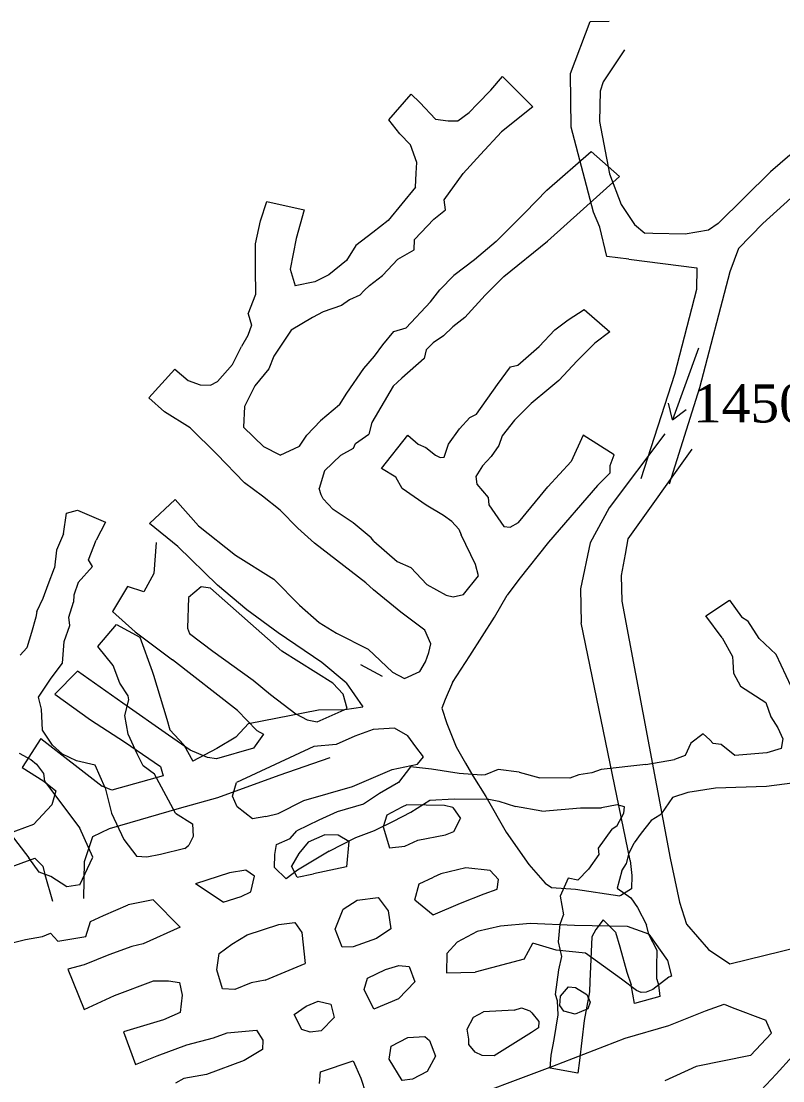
# Model space of a CAD drawing. Header units: metres. Extents: x 539087 to 539738, y 4477622 to 4478004.
# Drawn here: x 539139.8 to 539239.9, y 4477724.5 to 4477863.7 of the extents above; entities that cross this region are included whole.
import ezdxf

# ---------------------------------------------------------------- set-up
doc = ezdxf.new("R2010")
doc.units = ezdxf.units.M
for name, color, linetype, lineweight in [('KAT_1440', 85, 'Continuous', 0), ('KAT_1450', 113, 'Continuous', 0), ('TEXT_RED', 1, 'Continuous', 0)]:
    doc.layers.add(name, color=color, linetype=linetype, lineweight=lineweight)
doc.styles.get("Standard").update_dxf_attribs({"font": 'times.ttf'})

# ---------------------------------------------------------------- blocks, each defined once
blk = doc.blocks.new('162')
at = {"layer": 'TEXT_RED'}
for p, q in [((0, 2.1875, 1435.6234), (0, -2.8125, 1435.6234)), ((0, -2.8125, 1435.6234), (-0.625, -1.875, 1435.6234)), ((0, -2.8125, 1435.6234), (0.625, -1.875, 1435.6234))]:
    blk.add_line(p, q, dxfattribs=at)

msp = doc.modelspace()

# ---------------------------------------------------------------- linework, layer by layer
at = {"layer": 'KAT_1440'}
for p, q in [((539212.02, 4477856.82, 1440.58), (539214.6, 4477863.64, 1439.89)), ((539214.6, 4477863.64, 1439.89), (539217.11, 4477863.67, 1440.01)), ((539219.12, 4477859.92, 1440.15), (539216.34, 4477855.72, 1440.9)), ((539212.13, 4477849.74, 1441.77), (539212.02, 4477856.82, 1440.58)), ((539216.34, 4477855.72, 1440.9), (539215.94, 4477854.49, 1440.96)), ((539215.94, 4477854.49, 1440.96), (539215.82, 4477850.49, 1441.81)), ((539215.05, 4477838.59, 1443.68), (539212.13, 4477849.74, 1441.77)), ((539215.82, 4477850.49, 1441.81), (539217.16, 4477843.63, 1443.33)), ((539240.87, 4477846.08, 1448.09), (539238.3, 4477843.91, 1447.55)), ((539238.3, 4477843.91, 1447.55), (539231.42, 4477837.11, 1445.97)), ((539217.16, 4477843.63, 1443.33), (539218.67, 4477839.59, 1444.06)), ((539218.67, 4477839.59, 1444.06), (539220.45, 4477836.96, 1444.52)), ((539240.99, 4477840.44, 1447.45), (539237.32, 4477837.09, 1446.73)), ((539215.89, 4477836.63, 1443.77), (539215.05, 4477838.59, 1443.68)), ((539220.45, 4477836.96, 1444.52), (539221.8, 4477835.82, 1444.86)), ((539231.42, 4477837.11, 1445.97), (539230.15, 4477836.23, 1445.8)), ((539237.32, 4477837.09, 1446.73), (539234.1, 4477833.81, 1445.84)), ((539216.82, 4477832.78, 1444.08), (539215.89, 4477836.63, 1443.77)), ((539222.83, 4477835.78, 1444.94), (539221.8, 4477835.82, 1444.86)), ((539227.08, 4477835.72, 1445.39), (539222.83, 4477835.78, 1444.94)), ((539230.15, 4477836.23, 1445.8), (539227.08, 4477835.72, 1445.39)), ((539219.69, 4477832.41, 1444.63), (539216.82, 4477832.78, 1444.08)), ((539234.1, 4477833.81, 1445.84), (539232.95, 4477830.77, 1445.22)), ((539219.69, 4477832.41, 1444.63), (539228.62, 4477831.28, 1445.49)), ((539228.62, 4477831.28, 1445.49), (539228.57, 4477828.45, 1444.72)), ((539232.95, 4477830.77, 1445.22), (539228.98, 4477815.53, 1442.56)), ((539228.57, 4477828.45, 1444.72), (539225.69, 4477817.27, 1442.69)), ((539225.69, 4477817.27, 1442.69), (539221.25, 4477803.58, 1440.41)), ((539228.98, 4477815.53, 1442.56), (539225.01, 4477802.9, 1440.61)), ((539157.59, 4477795.24, 1440.03), (539157.26, 4477791.16, 1440.27)), ((539157.26, 4477791.16, 1440.27), (539155.97, 4477788.77, 1440.11)), ((539153.82, 4477789.44, 1440.47), (539151.82, 4477786.18, 1440.47)), ((539155.97, 4477788.77, 1440.11), (539153.82, 4477789.44, 1440.47)), ((539163.47, 4477789.4, 1440.48), (539161.83, 4477788, 1440.52)), ((539164.72, 4477789.25, 1440.14), (539163.47, 4477789.4, 1440.48)), ((539174.11, 4477780.98, 1440.45), (539164.72, 4477789.25, 1440.14)), ((539161.83, 4477788, 1440.52), (539161.7, 4477783.97, 1440.43)), ((539229.82, 4477785.59, 1444.44), (539232.9, 4477787.67, 1444.4)), ((539232.9, 4477787.67, 1444.4), (539234.51, 4477785.46, 1444.75)), ((539151.82, 4477786.18, 1440.47), (539154.82, 4477783.48, 1440.47)), ((539231.94, 4477782.69, 1445.17), (539229.82, 4477785.59, 1444.44)), ((539234.51, 4477785.46, 1444.75), (539235.34, 4477784.93, 1445.2)), ((539161.7, 4477783.97, 1440.43), (539161.94, 4477783.26, 1440.24)), ((539236.83, 4477782.64, 1444.9), (539235.34, 4477784.93, 1445.2)), ((539154.82, 4477783.48, 1440.47), (539159.73, 4477779.83, 1440.58)), ((539161.94, 4477783.26, 1440.24), (539165.02, 4477780.95, 1440.29)), ((539231.94, 4477782.69, 1445.17), (539233.32, 4477780.25, 1444.98)), ((539239.07, 4477780.5, 1444.9), (539236.83, 4477782.64, 1444.9)), ((539168.26, 4477773.17, 1440.3), (539159.73, 4477779.83, 1440.58)), ((539165.02, 4477780.95, 1440.29), (539170.33, 4477777.14, 1440.26)), ((539180.81, 4477776.77, 1440.17), (539174.11, 4477780.98, 1440.45)), ((539233.32, 4477780.25, 1444.98), (539233.34, 4477779.54, 1444.9)), ((539241.01, 4477776.3, 1445.05), (539239.07, 4477780.5, 1444.9)), ((539187.32, 4477777.64, 1439.9), (539184.48, 4477779.15, 1440.06)), ((539233.34, 4477779.54, 1444.9), (539233.46, 4477778.08, 1444.9)), ((539147.25, 4477778.32, 1440.17), (539144.26, 4477775.33, 1440.17)), ((539153.21, 4477774.11, 1440.17), (539147.25, 4477778.32, 1440.17)), ((539170.33, 4477777.14, 1440.26), (539172.59, 4477775.28, 1440.24)), ((539233.46, 4477778.08, 1444.9), (539234.38, 4477776.36, 1445.03)), ((539182.15, 4477775.3, 1439.94), (539180.81, 4477776.77, 1440.17)), ((539234.38, 4477776.36, 1445.03), (539237.69, 4477774.2, 1445.05)), ((539144.26, 4477775.33, 1440.17), (539148.95, 4477771.93, 1440.16)), ((539172.59, 4477775.28, 1440.24), (539175.93, 4477772.73, 1440.06)), ((539182.69, 4477773.42, 1439.97), (539182.15, 4477775.3, 1439.94)), ((539237.69, 4477774.2, 1445.05), (539238.35, 4477772.35, 1445.05)), ((539159.22, 4477769.95, 1440.34), (539153.21, 4477774.11, 1440.17)), ((539168.26, 4477773.17, 1440.3), (539170.82, 4477770.56, 1440.23)), ((539178.75, 4477771.69, 1440.03), (539182.69, 4477773.42, 1439.97)), ((539148.95, 4477771.93, 1440.16), (539153.4, 4477769.06, 1440.37)), ((539175.93, 4477772.73, 1440.06), (539177.43, 4477771.94, 1440.08)), ((539177.43, 4477771.94, 1440.08), (539178.75, 4477771.69, 1440.03)), ((539238.35, 4477772.35, 1445.05), (539239.28, 4477770.88, 1444.73)), ((539171.68, 4477770.05, 1440.09), (539170.36, 4477768.23, 1440.14)), ((539170.82, 4477770.56, 1440.23), (539171.68, 4477770.05, 1440.09)), ((539229.48, 4477770.1, 1444.5), (539227.83, 4477768.87, 1444.5)), ((539230.33, 4477769.32, 1444.5), (539229.48, 4477770.1, 1444.5)), ((539239.28, 4477770.88, 1444.73), (539239.93, 4477769.47, 1444.62)), ((539142.44, 4477769.48, 1442.25), (539139.97, 4477765.7, 1442.25)), ((539142.44, 4477769.48, 1442.25), (539150.5, 4477763.23, 1442)), ((539153.4, 4477769.06, 1440.37), (539158.15, 4477765.83, 1440.53)), ((539162.06, 4477767.94, 1440.19), (539159.22, 4477769.95, 1440.34)), ((539227.83, 4477768.87, 1444.5), (539227.09, 4477767.28, 1446.16)), ((539230.77, 4477768.83, 1444.5), (539230.33, 4477769.32, 1444.5)), ((539231.83, 4477768.72, 1444.5), (539230.77, 4477768.83, 1444.5)), ((539233.6, 4477767.27, 1444.5), (539231.83, 4477768.72, 1444.5)), ((539239.93, 4477769.47, 1444.62), (539239.7, 4477768.16, 1444.49)), ((539164.32, 4477767, 1440.38), (539162.06, 4477767.94, 1440.19)), ((539170.36, 4477768.23, 1440.14), (539165.5, 4477766.81, 1440.22)), ((539227.09, 4477767.28, 1446.16), (539225.69, 4477766.74, 1445.1)), ((539237.83, 4477767.63, 1444.49), (539233.6, 4477767.27, 1444.5)), ((539239.7, 4477768.16, 1444.49), (539237.83, 4477767.63, 1444.49)), ((539158.15, 4477765.83, 1440.53), (539158.49, 4477764.61, 1440.43)), ((539165.5, 4477766.81, 1440.22), (539164.32, 4477767, 1440.38)), ((539180.41, 4477766.97, 1440.17), (539173.71, 4477764.62, 1440.14)), ((539221.94, 4477766.09, 1445.18), (539216.05, 4477765.42, 1445.15)), ((539221.94, 4477766.09, 1445.18), (539225.69, 4477766.74, 1445.1)), ((539139.97, 4477765.7, 1442.25), (539142.83, 4477763.9, 1442.25)), ((539158.49, 4477764.61, 1440.43), (539151.75, 4477762.73, 1440.9)), ((539173.71, 4477764.62, 1440.14), (539165.64, 4477761.71, 1440.44)), ((539190.99, 4477765.76, 1444.14), (539189.44, 4477763.73, 1444.33)), ((539193.76, 4477765.46, 1444.18), (539190.99, 4477765.76, 1444.14)), ((539197.39, 4477764.9, 1444.5), (539193.76, 4477765.46, 1444.18)), ((539200.31, 4477764.68, 1444.6), (539197.39, 4477764.9, 1444.5)), ((539200.82, 4477764.72, 1444.5), (539200.31, 4477764.68, 1444.6)), ((539202.5, 4477765.44, 1444.6), (539200.82, 4477764.72, 1444.5)), ((539205.29, 4477765.06, 1444.77), (539202.5, 4477765.44, 1444.6)), ((539205.29, 4477765.06, 1444.77), (539208.01, 4477764.31, 1444.9)), ((539213.11, 4477764.71, 1444.9), (539211.95, 4477764.3, 1444.9)), ((539214.83, 4477765, 1445.05), (539213.11, 4477764.71, 1444.9)), ((539216.05, 4477765.42, 1445.15), (539214.83, 4477765, 1445.05)), ((539142.83, 4477763.9, 1442.25), (539144.39, 4477762.61, 1442.25)), ((539151.75, 4477762.73, 1440.9), (539150.5, 4477763.23, 1442)), ((539189.44, 4477763.73, 1444.33), (539186.93, 4477762.28, 1444.45)), ((539211.95, 4477764.3, 1444.9), (539208.01, 4477764.31, 1444.9)), ((539237.78, 4477763.19, 1444.49), (539231.06, 4477762.95, 1444.71)), ((539242.51, 4477763.82, 1444.43), (539237.78, 4477763.19, 1444.49)), ((539144.39, 4477762.61, 1442.25), (539143.88, 4477760.79, 1442.28)), ((539165.64, 4477761.71, 1440.44), (539160.58, 4477760.32, 1440.61)), ((539186.93, 4477762.28, 1444.45), (539184.84, 4477760.87, 1444.41)), ((539225.41, 4477761.76, 1445.2), (539223.98, 4477759.64, 1445.2)), ((539227.45, 4477762.41, 1445.2), (539225.41, 4477761.76, 1445.2)), ((539231.06, 4477762.95, 1444.71), (539227.45, 4477762.41, 1445.2)), ((539143.88, 4477760.79, 1442.28), (539141.44, 4477758.19, 1442.38)), ((539160.58, 4477760.32, 1440.61), (539151.39, 4477757.62, 1440.88)), ((539184.84, 4477760.87, 1444.41), (539181.38, 4477759.87, 1444.5)), ((539191.03, 4477759.83, 1444.31), (539193.53, 4477761.39, 1444.13)), ((539193.53, 4477761.39, 1444.13), (539196.74, 4477761.59, 1444.5)), ((539196.74, 4477761.59, 1444.5), (539201.28, 4477761.52, 1444.6)), ((539201.28, 4477761.52, 1444.6), (539202.59, 4477761.28, 1444.6)), ((539202.59, 4477761.28, 1444.6), (539204.79, 4477760.57, 1444.77)), ((539208.25, 4477759.96, 1444.9), (539204.79, 4477760.57, 1444.77)), ((539208.25, 4477759.96, 1444.9), (539213.36, 4477760.41, 1444.9)), ((539213.36, 4477760.41, 1444.9), (539216.1, 4477760.4, 1445.15)), ((539218.17, 4477760.79, 1445.2), (539216.1, 4477760.4, 1445.15)), ((539219.12, 4477760.51, 1445.2), (539218.17, 4477760.79, 1445.2)), ((539219.04, 4477759.71, 1445.28), (539219.12, 4477760.51, 1445.2)), ((539181.38, 4477759.87, 1444.5), (539178.97, 4477758.78, 1444.5)), ((539188.78, 4477758.66, 1444.31), (539191.03, 4477759.83, 1444.31)), ((539218.15, 4477758.06, 1445.28), (539219.04, 4477759.71, 1445.28)), ((539223.76, 4477759.42, 1445.26), (539222.61, 4477758.71, 1445.17)), ((539223.98, 4477759.64, 1445.2), (539223.76, 4477759.42, 1445.26)), ((539141.44, 4477758.19, 1442.38), (539135.76, 4477756.11, 1443.21)), ((539151.39, 4477757.62, 1440.88), (539149.21, 4477756.58, 1441.02)), ((539178.97, 4477758.78, 1444.5), (539176.07, 4477757.39, 1444.5)), ((539186.26, 4477757.4, 1444.45), (539188.78, 4477758.66, 1444.31)), ((539217.45, 4477757.58, 1445.3), (539215.67, 4477755.11, 1445.32)), ((539217.45, 4477757.58, 1445.3), (539218.15, 4477758.06, 1445.28)), ((539222.61, 4477758.71, 1445.17), (539221.32, 4477757.05, 1445.29)), ((539149.21, 4477756.58, 1441.02), (539148.11, 4477753.29, 1440.77)), ((539173.37, 4477755.58, 1444.39), (539175.19, 4477756.37, 1444.52)), ((539175.19, 4477756.37, 1444.52), (539176.07, 4477757.39, 1444.5)), ((539180.32, 4477754.7, 1444.5), (539183.81, 4477756.51, 1444.5)), ((539183.81, 4477756.51, 1444.5), (539186.26, 4477757.4, 1444.45)), ((539221.32, 4477757.05, 1445.29), (539220.38, 4477755.81, 1445.3)), ((539173.18, 4477754.27, 1444.44), (539173.37, 4477755.58, 1444.39)), ((539180.32, 4477754.7, 1444.5), (539176.16, 4477752.2, 1444.77)), ((539215.67, 4477755.11, 1445.32), (539215.75, 4477754.28, 1445.32)), ((539219.75, 4477754.43, 1445.32), (539220.38, 4477755.81, 1445.3)), ((539134.39, 4477751.14, 1443.1), (539141.64, 4477753.79, 1441.1)), ((539141.64, 4477753.79, 1441.1), (539142.69, 4477752.71, 1441.1)), ((539148.11, 4477753.29, 1440.77), (539148.02, 4477748.48, 1440.58)), ((539173.13, 4477752.54, 1444.48), (539173.18, 4477754.27, 1444.44)), ((539215.75, 4477754.28, 1445.32), (539214.37, 4477752.32, 1445.2)), ((539219.39, 4477753.1, 1445.3), (539219.75, 4477754.43, 1445.32)), ((539142.69, 4477752.71, 1441.1), (539142.95, 4477751.65, 1441.03)), ((539174.67, 4477751.07, 1444.6), (539173.13, 4477752.54, 1444.48)), ((539176.16, 4477752.2, 1444.77), (539174.67, 4477751.07, 1444.6)), ((539214.37, 4477752.32, 1445.2), (539212.98, 4477750.89, 1445.19)), ((539218.76, 4477752.12, 1445.2), (539218.15, 4477749.84, 1445.2)), ((539218.76, 4477752.12, 1446.45), (539219.39, 4477753.1, 1445.3)), ((539142.95, 4477751.65, 1441.03), (539143.95, 4477748.15, 1441.07)), ((539211.71, 4477751.17, 1445.2), (539210.65, 4477748.79, 1445.12)), ((539212.98, 4477750.89, 1445.19), (539211.71, 4477751.17, 1445.2)), ((539218.15, 4477749.84, 1445.2), (539219.95, 4477748.56, 1445.18)), ((539210.65, 4477748.79, 1445.12), (539211.12, 4477746.34, 1444.91)), ((539219.95, 4477748.56, 1445.18), (539220.83, 4477747.32, 1445)), ((539210.65, 4477745.11, 1444.99), (539211.12, 4477746.34, 1444.91)), ((539220.83, 4477747.32, 1445), (539222.03, 4477745.01, 1444.72)), ((539210.44, 4477742.78, 1444.99), (539210.65, 4477745.11, 1444.99)), ((539216.33, 4477745.69, 1445.18), (539215.36, 4477744.43, 1444.91)), ((539217.09, 4477744.9, 1445.08), (539216.33, 4477745.69, 1445.18)), ((539222.32, 4477743.77, 1444.53), (539222.03, 4477745.01, 1444.72)), ((539215.36, 4477744.43, 1444.91), (539214.82, 4477743.45, 1444.91)), ((539217.93, 4477744.07, 1445), (539217.09, 4477744.9, 1445.08)), ((539217.93, 4477744.07, 1445), (539218.5, 4477742.12, 1444.58)), ((539223.4, 4477741.64, 1444.31), (539222.32, 4477743.77, 1444.53)), ((539210.9, 4477740.88, 1445.1), (539210.44, 4477742.78, 1444.99)), ((539214.82, 4477743.45, 1444.91), (539214.57, 4477737.58, 1444.9)), ((539210.5, 4477739.1, 1444.9), (539210.9, 4477740.88, 1445.1)), ((539218.5, 4477742.12, 1444.58), (539219.41, 4477738.82, 1444.28)), ((539223.39, 4477739.55, 1444.14), (539223.4, 4477741.64, 1444.31)), ((539223.35, 4477737.9, 1443.78), (539223.39, 4477739.55, 1444.14)), ((539210.06, 4477735.86, 1444.85), (539210.5, 4477739.1, 1444.9)), ((539219.41, 4477738.82, 1444.28), (539219.98, 4477737.14, 1443.89)), ((539214.57, 4477737.58, 1444.9), (539214.53, 4477736.25, 1444.81)), ((539220.42, 4477734.71, 1443.5), (539219.98, 4477737.14, 1443.89)), ((539223.35, 4477737.9, 1443.78), (539223.61, 4477737.13, 1443.55)), ((539223.61, 4477737.13, 1443.55), (539223.76, 4477735.62, 1443.47)), ((539210.31, 4477735.04, 1444.65), (539210.06, 4477735.86, 1444.85)), ((539214.53, 4477736.25, 1444.81), (539213.84, 4477732.46, 1444.5)), ((539223.76, 4477735.62, 1443.47), (539220.42, 4477734.71, 1443.5)), ((539210.42, 4477733.2, 1444.58), (539210.31, 4477735.04, 1444.65)), ((539209.86, 4477729.96, 1444.27), (539210.42, 4477733.2, 1444.58)), ((539213.84, 4477732.46, 1444.5), (539213.22, 4477727.2, 1444.07)), ((539209.5, 4477727.9, 1444.08), (539209.86, 4477729.96, 1444.27)), ((539209.34, 4477726.21, 1443.82), (539209.5, 4477727.9, 1444.08)), ((539213.22, 4477727.2, 1444.07), (539213, 4477725.54, 1443.78)), ((539213, 4477725.54, 1443.78), (539209.34, 4477726.21, 1443.82))]:
    msp.add_line(p, q, dxfattribs=at)
at = {"layer": 'KAT_1450'}
for p, q in [((539201.55, 4477854.61, 1453.55), (539203.07, 4477856.39, 1453.55)), ((539203.07, 4477856.39, 1453.55), (539207.06, 4477852.42, 1453.55)), ((539188.16, 4477850.7, 1453.15), (539191.1, 4477854.1, 1453.24)), ((539191.1, 4477854.1, 1453.24), (539192.22, 4477852.99, 1453.18)), ((539199.82, 4477852.84, 1453.55), (539201.55, 4477854.61, 1453.55)), ((539192.22, 4477852.99, 1453.18), (539194.3, 4477850.8, 1453.48)), ((539198.71, 4477851.68, 1453.55), (539199.82, 4477852.84, 1453.55)), ((539207.06, 4477852.42, 1453.55), (539202.96, 4477849.15, 1453.55)), ((539189.62, 4477848.88, 1453.64), (539188.16, 4477850.7, 1453.15)), ((539194.3, 4477850.8, 1453.48), (539195.94, 4477850.6, 1453.48)), ((539197.22, 4477850.58, 1453.55), (539198.71, 4477851.68, 1453.55)), ((539195.94, 4477850.6, 1453.48), (539197.22, 4477850.58, 1453.55)), ((539191, 4477847.44, 1453.46), (539189.62, 4477848.88, 1453.64)), ((539202.96, 4477849.15, 1453.55), (539200.2, 4477846.19, 1453.55)), ((539191.84, 4477845.14, 1453.55), (539191, 4477847.44, 1453.46)), ((539208.92, 4477841.48, 1454.17), (539214.74, 4477846.57, 1454.17)), ((539214.74, 4477846.57, 1454.17), (539218.48, 4477843.26, 1454.17)), ((539191.73, 4477843.73, 1453.42), (539191.84, 4477845.14, 1453.55)), ((539200.2, 4477846.19, 1453.55), (539197.91, 4477843.67, 1453.58)), ((539191.64, 4477841.87, 1453.46), (539191.73, 4477843.73, 1453.42)), ((539195.44, 4477840.21, 1453.59), (539197.91, 4477843.67, 1453.58)), ((539218.48, 4477843.26, 1454.17), (539209.02, 4477834.78, 1454.17)), ((539191.64, 4477841.87, 1453.46), (539188.05, 4477837.52, 1453.94)), ((539206.08, 4477838.56, 1454.25), (539208.92, 4477841.48, 1454.17)), ((539171.29, 4477837.48, 1453.78), (539172.13, 4477839.99, 1453.67)), ((539172.13, 4477839.99, 1453.67), (539177.02, 4477838.89, 1453.58)), ((539195.62, 4477838.89, 1453.58), (539195.44, 4477840.21, 1453.59)), ((539177.02, 4477838.89, 1453.58), (539175.98, 4477835.14, 1453.71)), ((539194.08, 4477837.67, 1453.64), (539195.62, 4477838.89, 1453.58)), ((539206.08, 4477838.56, 1454.25), (539202.25, 4477834.75, 1454.15)), ((539170.65, 4477834.43, 1453.7), (539171.29, 4477837.48, 1453.78)), ((539188.05, 4477837.52, 1453.94), (539186.05, 4477835.93, 1453.54)), ((539191.52, 4477835.01, 1453.8), (539194.08, 4477837.67, 1453.64)), ((539186.05, 4477835.93, 1453.54), (539183.83, 4477834.22, 1453.84)), ((539170.62, 4477831.12, 1454.02), (539170.65, 4477834.43, 1453.7)), ((539175.98, 4477835.14, 1453.71), (539175.18, 4477831.11, 1453.88)), ((539183.83, 4477834.22, 1453.84), (539182.58, 4477832.25, 1453.84)), ((539191.47, 4477833.67, 1453.69), (539191.52, 4477835.01, 1453.8)), ((539202.25, 4477834.75, 1454.15), (539199.39, 4477832.33, 1454.32)), ((539203.25, 4477830.13, 1454.26), (539209.02, 4477834.78, 1454.17)), ((539189.33, 4477832.41, 1453.93), (539191.47, 4477833.67, 1453.69)), ((539182.58, 4477832.25, 1453.84), (539180.26, 4477830.37, 1453.84)), ((539187.31, 4477830.29, 1453.84), (539189.33, 4477832.41, 1453.93)), ((539199.39, 4477832.33, 1454.32), (539196.69, 4477830.3, 1454.47)), ((539170.66, 4477827.81, 1453.9), (539170.62, 4477831.12, 1454.02)), ((539175.18, 4477831.11, 1453.88), (539175.84, 4477828.91, 1453.84)), ((539180.26, 4477830.37, 1453.84), (539178.44, 4477829.47, 1453.84)), ((539185.61, 4477828.95, 1453.84), (539187.31, 4477830.29, 1453.84)), ((539194.86, 4477828.39, 1454.04), (539196.69, 4477830.3, 1454.47)), ((539200.81, 4477827.71, 1454.36), (539203.25, 4477830.13, 1454.26)), ((539178.44, 4477829.47, 1453.84), (539175.84, 4477828.91, 1453.84)), ((539184.92, 4477828.32, 1453.84), (539185.61, 4477828.95, 1453.84)), ((539169.68, 4477825.24, 1453.84), (539170.66, 4477827.81, 1453.9)), ((539182.98, 4477827.1, 1454.08), (539181.95, 4477826.34, 1454.12)), ((539184.35, 4477827.7, 1454.16), (539182.98, 4477827.1, 1454.08)), ((539184.35, 4477827.7, 1454.16), (539184.92, 4477828.32, 1453.84)), ((539193.63, 4477826.83, 1454.13), (539194.86, 4477828.39, 1454.04)), ((539198.14, 4477824.76, 1453.93), (539200.81, 4477827.71, 1454.36)), ((539181.95, 4477826.34, 1454.12), (539179.51, 4477825.5, 1454.05)), ((539190.42, 4477823.4, 1454.16), (539193.63, 4477826.83, 1454.13)), ((539211.71, 4477824.44, 1453.63), (539213.83, 4477825.84, 1453.63)), ((539213.83, 4477825.84, 1453.63), (539217.21, 4477822.87, 1453.63)), ((539169.68, 4477825.24, 1453.84), (539170.12, 4477823.77, 1453.84)), ((539178.1, 4477824.75, 1454.12), (539175.32, 4477823.09, 1454.03)), ((539179.51, 4477825.5, 1454.05), (539178.1, 4477824.75, 1454.12)), ((539198.14, 4477824.76, 1453.93), (539196.55, 4477823.56, 1454.08)), ((539209.98, 4477823.15, 1453.63), (539211.71, 4477824.44, 1453.63)), ((539170.12, 4477823.77, 1453.84), (539169.64, 4477822.4, 1453.84)), ((539175.32, 4477823.09, 1454.03), (539173.04, 4477819.69, 1454.08)), ((539187.35, 4477821.16, 1454.31), (539188.8, 4477822.93, 1454.28)), ((539188.8, 4477822.93, 1454.28), (539190.42, 4477823.4, 1454.16)), ((539195.33, 4477822.36, 1454.11), (539196.55, 4477823.56, 1454.08)), ((539207.93, 4477820.95, 1453.63), (539209.98, 4477823.15, 1453.63)), ((539217.21, 4477822.87, 1453.63), (539215.24, 4477821.4, 1453.63)), ((539169.64, 4477822.4, 1453.84), (539168.8, 4477820.98, 1454.19)), ((539195.33, 4477822.36, 1454.11), (539193.97, 4477821.44, 1454.24)), ((539167.62, 4477818.58, 1454.23), (539168.8, 4477820.98, 1454.19)), ((539186.25, 4477819.7, 1454.33), (539187.35, 4477821.16, 1454.31)), ((539193.05, 4477820.52, 1454.13), (539192.81, 4477819.37, 1453.89)), ((539193.97, 4477821.44, 1454.24), (539193.05, 4477820.52, 1454.13)), ((539205.12, 4477818.53, 1453.83), (539207.93, 4477820.95, 1453.63)), ((539215.24, 4477821.4, 1453.63), (539212.92, 4477819.06, 1453.63)), ((539173.04, 4477819.69, 1454.08), (539172.39, 4477818.02, 1454.16)), ((539184.87, 4477818.05, 1454.42), (539186.25, 4477819.7, 1454.33)), ((539192.81, 4477819.37, 1453.89), (539189.85, 4477816.79, 1454.1)), ((539212.92, 4477819.06, 1453.63), (539210.51, 4477816.48, 1453.72)), ((539156.6, 4477814.21, 1454.5), (539160.01, 4477818, 1454.31)), ((539160.01, 4477818, 1454.31), (539161.77, 4477816.51, 1454.37)), ((539165.62, 4477816.36, 1454.41), (539167.62, 4477818.58, 1454.23)), ((539172.39, 4477818.02, 1454.16), (539170.55, 4477815.79, 1454.28)), ((539182.65, 4477814.84, 1454.25), (539184.87, 4477818.05, 1454.42)), ((539202.44, 4477815.97, 1453.92), (539204.14, 4477818.29, 1453.93)), ((539204.14, 4477818.29, 1453.93), (539205.12, 4477818.53, 1453.83)), ((539161.77, 4477816.51, 1454.37), (539163.36, 4477815.93, 1454.46)), ((539163.36, 4477815.93, 1454.46), (539164.71, 4477815.9, 1454.47)), ((539164.71, 4477815.9, 1454.47), (539165.62, 4477816.36, 1454.41)), ((539189.85, 4477816.79, 1454.1), (539188.73, 4477815.75, 1454.09)), ((539199.67, 4477812.09, 1453.47), (539202.44, 4477815.97, 1453.92)), ((539210.51, 4477816.48, 1453.72), (539209.2, 4477815.39, 1453.8)), ((539170.55, 4477815.79, 1454.28), (539169.18, 4477813.1, 1454.44)), ((539181.68, 4477813.29, 1453.93), (539182.65, 4477814.84, 1454.25)), ((539188.73, 4477815.75, 1454.09), (539185.9, 4477810.96, 1454.16)), ((539209.2, 4477815.39, 1453.8), (539206.84, 4477813.48, 1453.91)), ((539158.68, 4477812.38, 1454.64), (539156.6, 4477814.21, 1454.5)), ((539181.68, 4477813.29, 1453.93), (539179.16, 4477811.18, 1453.99)), ((539206.84, 4477813.48, 1453.91), (539204.65, 4477811.31, 1453.47)), ((539162.06, 4477810.26, 1454.67), (539158.68, 4477812.38, 1454.64)), ((539169.18, 4477813.1, 1454.44), (539169.06, 4477810.37, 1454.57)), ((539198.8, 4477811.65, 1453.47), (539199.67, 4477812.09, 1453.47)), ((539169.06, 4477810.37, 1454.57), (539171.71, 4477807.8, 1454.52)), ((539179.16, 4477811.18, 1453.99), (539177.39, 4477809.33, 1454.29)), ((539185.9, 4477810.96, 1454.16), (539185.51, 4477809.44, 1454.1)), ((539197.43, 4477810.13, 1453.47), (539198.8, 4477811.65, 1453.47)), ((539204.65, 4477811.31, 1453.47), (539203.05, 4477809.24, 1453.47)), ((539165.56, 4477806.82, 1454.43), (539162.06, 4477810.26, 1454.67)), ((539176.43, 4477807.88, 1454.41), (539177.39, 4477809.33, 1454.29)), ((539183.76, 4477808.22, 1454.15), (539185.51, 4477809.44, 1454.1)), ((539187.19, 4477804.94, 1453.71), (539190.63, 4477809.3, 1453.71)), ((539190.63, 4477809.3, 1453.71), (539191.99, 4477808.12, 1453.71)), ((539195.99, 4477808.12, 1453.47), (539197.43, 4477810.13, 1453.47)), ((539203.05, 4477809.24, 1453.47), (539202.61, 4477807.98, 1453.47)), ((539213.7, 4477809.31, 1453.73), (539212.12, 4477805.88, 1453.73)), ((539217.75, 4477806.74, 1453.73), (539213.7, 4477809.31, 1453.73)), ((539224.41, 4477809.5, 1461.49), (539217.12, 4477799.78, 1459.24)), ((539173.88, 4477806.68, 1454.43), (539171.71, 4477807.8, 1454.52)), ((539173.88, 4477806.68, 1454.43), (539176.43, 4477807.88, 1454.41)), ((539181.83, 4477806.7, 1453.99), (539183.5, 4477807.63, 1454.1)), ((539183.5, 4477807.63, 1454.1), (539183.76, 4477808.22, 1454.15)), ((539191.99, 4477808.12, 1453.71), (539193.01, 4477807.71, 1453.71)), ((539193.01, 4477807.71, 1453.71), (539194.27, 4477806.71, 1453.65)), ((539195.44, 4477806.44, 1453.47), (539195.99, 4477808.12, 1453.47)), ((539202.61, 4477807.98, 1453.47), (539201.6, 4477806.53, 1453.47)), ((539169.2, 4477803.04, 1454.38), (539165.56, 4477806.82, 1454.43)), ((539179.7, 4477804.64, 1454.14), (539181.83, 4477806.7, 1453.99)), ((539194.27, 4477806.71, 1453.65), (539194.92, 4477806.37, 1453.57)), ((539194.92, 4477806.37, 1453.57), (539195.44, 4477806.44, 1453.47)), ((539201.6, 4477806.53, 1453.47), (539200.48, 4477805.29, 1453.47)), ((539217.22, 4477805.32, 1453.73), (539217.75, 4477806.74, 1453.73)), ((539227.98, 4477807.46, 1461.49), (539219.54, 4477795.71, 1459.05)), ((539189.08, 4477803.8, 1453.71), (539187.19, 4477804.94, 1453.71)), ((539200.48, 4477805.29, 1453.47), (539199.58, 4477803.89, 1453.47)), ((539209.06, 4477802.55, 1453.7), (539212.12, 4477805.88, 1453.73)), ((539217.26, 4477804.36, 1453.73), (539217.22, 4477805.32, 1453.73)), ((539179.7, 4477804.64, 1454.14), (539179, 4477802.31, 1454.13)), ((539189.89, 4477802.33, 1453.71), (539189.08, 4477803.8, 1453.71)), ((539199.58, 4477803.89, 1453.47), (539199.71, 4477802.88, 1453.47)), ((539215.59, 4477802.69, 1453.73), (539217.26, 4477804.36, 1453.73)), ((539171.54, 4477801.3, 1453.75), (539169.2, 4477803.04, 1454.38)), ((539179.26, 4477801.49, 1454.14), (539179, 4477802.31, 1454.13)), ((539193.08, 4477800.12, 1453.71), (539189.89, 4477802.33, 1453.71)), ((539199.71, 4477802.88, 1453.47), (539201.2, 4477801.14, 1453.47)), ((539205.18, 4477797.86, 1453.58), (539209.06, 4477802.55, 1453.7)), ((539215.59, 4477802.69, 1453.73), (539209.14, 4477795.26, 1453.58)), ((539156.69, 4477797.74, 1449.69), (539160.08, 4477800.87, 1449.69)), ((539160.08, 4477800.87, 1449.69), (539163.12, 4477797.42, 1449.94)), ((539173.87, 4477799.49, 1453.75), (539171.54, 4477801.3, 1453.75)), ((539179.52, 4477800.98, 1454.06), (539179.26, 4477801.49, 1454.14)), ((539180.83, 4477799.56, 1454.04), (539179.52, 4477800.98, 1454.06)), ((539201.2, 4477801.14, 1453.47), (539201.28, 4477800.19, 1453.47)), ((539145.8, 4477799.09, 1452.5), (539147.22, 4477799.49, 1452.5)), ((539147.22, 4477799.49, 1452.5), (539150.92, 4477797.9, 1452.5)), ((539176.21, 4477797.11, 1454.06), (539173.87, 4477799.49, 1453.75)), ((539183.48, 4477797.79, 1453.94), (539180.83, 4477799.56, 1454.04)), ((539195.32, 4477798.76, 1453.57), (539193.08, 4477800.12, 1453.71)), ((539201.28, 4477800.19, 1453.47), (539203.28, 4477797.32, 1453.58)), ((539217.12, 4477799.78, 1459.24), (539214.6, 4477795.17, 1458.83)), ((539145.38, 4477796.35, 1452.53), (539145.8, 4477799.09, 1452.5)), ((539150.92, 4477797.9, 1452.5), (539149.71, 4477795.53, 1452.61)), ((539196.41, 4477797.97, 1453.47), (539195.32, 4477798.76, 1453.57)), ((539197.33, 4477796.98, 1453.45), (539196.41, 4477797.97, 1453.47)), ((539204.11, 4477797.23, 1453.6), (539205.18, 4477797.86, 1453.58)), ((539160.41, 4477794.69, 1449.94), (539156.69, 4477797.74, 1449.69)), ((539163.12, 4477797.42, 1449.94), (539168, 4477793.58, 1450.72)), ((539178.37, 4477795.13, 1454), (539176.21, 4477797.11, 1454.06)), ((539185.82, 4477795.82, 1453.84), (539183.48, 4477797.79, 1453.94)), ((539197.33, 4477796.98, 1453.45), (539197.67, 4477796.23, 1453.47)), ((539203.28, 4477797.32, 1453.58), (539204.11, 4477797.23, 1453.6)), ((539145.38, 4477796.35, 1452.53), (539144.49, 4477794.22, 1452.47)), ((539148.69, 4477792.97, 1452.45), (539149.71, 4477795.53, 1452.61)), ((539185.11, 4477789.92, 1453.74), (539178.37, 4477795.13, 1454)), ((539186.2, 4477795.38, 1453.69), (539185.82, 4477795.82, 1453.84)), ((539186.2, 4477795.38, 1453.69), (539189.25, 4477792.74, 1453.69)), ((539199.52, 4477792.32, 1453.4), (539197.67, 4477796.23, 1453.47)), ((539209.14, 4477795.26, 1453.58), (539205.22, 4477790.37, 1453.47)), ((539214.6, 4477795.17, 1458.83), (539213.36, 4477789.13, 1458.37)), ((539219.54, 4477795.71, 1459.05), (539219.23, 4477793.68, 1458.83)), ((539144.49, 4477794.22, 1452.47), (539144.2, 4477791.91, 1452.33)), ((539165.63, 4477789.64, 1450.91), (539160.41, 4477794.69, 1449.94)), ((539219.23, 4477793.68, 1458.83), (539218.68, 4477790.89, 1458.44)), ((539149.22, 4477792.07, 1452.29), (539148.69, 4477792.97, 1452.45)), ((539168, 4477793.58, 1450.72), (539173.06, 4477790.4, 1451.83)), ((539189.25, 4477792.74, 1453.69), (539191.03, 4477791.96, 1453.64)), ((539199.92, 4477790.84, 1453.56), (539199.52, 4477792.32, 1453.4)), ((539143.38, 4477789.73, 1452.19), (539144.2, 4477791.91, 1452.33)), ((539149.22, 4477792.07, 1452.29), (539147.33, 4477789.96, 1452.17)), ((539191.03, 4477791.96, 1453.64), (539193.14, 4477789.7, 1453.39)), ((539218.68, 4477790.89, 1458.44), (539218.76, 4477787.52, 1458.3)), ((539142.74, 4477787.92, 1452.02), (539143.38, 4477789.73, 1452.19)), ((539147.33, 4477789.96, 1452.17), (539146.75, 4477788.33, 1452.2)), ((539169.49, 4477786.37, 1451.83), (539165.63, 4477789.64, 1450.91)), ((539173.06, 4477790.4, 1451.83), (539176.41, 4477787.01, 1452.63)), ((539186.12, 4477789, 1453.69), (539185.11, 4477789.92, 1453.74)), ((539193.14, 4477789.7, 1453.39), (539195.69, 4477788.29, 1453.39)), ((539197.96, 4477788.38, 1453.3), (539199.92, 4477790.84, 1453.56)), ((539205.22, 4477790.37, 1453.47), (539203.7, 4477788.32, 1453.58)), ((539146.75, 4477788.33, 1452.2), (539146.71, 4477787.41, 1452.04)), ((539189.74, 4477786.08, 1453.61), (539186.12, 4477789, 1453.69)), ((539195.69, 4477788.29, 1453.39), (539196.62, 4477788.11, 1453.3)), ((539196.62, 4477788.11, 1453.3), (539197.96, 4477788.38, 1453.3)), ((539202.03, 4477785.43, 1453.51), (539203.7, 4477788.32, 1453.58)), ((539213.36, 4477789.13, 1458.37), (539213.41, 4477784.68, 1458.23)), ((539141.88, 4477786.17, 1451.93), (539142.74, 4477787.92, 1452.02)), ((539146.11, 4477785.41, 1451.96), (539146.71, 4477787.41, 1452.04)), ((539176.41, 4477787.01, 1452.63), (539179, 4477784.74, 1453.14)), ((539218.76, 4477787.52, 1458.3), (539225.14, 4477753.76, 1455.28)), ((539141.76, 4477785.41, 1451.88), (539141.21, 4477783.42, 1451.84)), ((539141.88, 4477786.17, 1451.93), (539141.76, 4477785.41, 1451.88)), ((539146.23, 4477784.34, 1451.67), (539146.11, 4477785.41, 1451.96)), ((539173.62, 4477783.36, 1452.63), (539169.49, 4477786.37, 1451.83)), ((539192.9, 4477783.72, 1453.39), (539189.74, 4477786.08, 1453.61)), ((539198.8, 4477780.34, 1453.4), (539202.03, 4477785.43, 1453.51)), ((539145.49, 4477782.23, 1452.07), (539146.23, 4477784.34, 1451.67)), ((539149.89, 4477781.56, 1450.6), (539152.37, 4477784.45, 1450.6)), ((539152.37, 4477784.45, 1450.6), (539155.45, 4477782.78, 1450.48)), ((539179, 4477784.74, 1453.14), (539181.27, 4477783.31, 1453.21)), ((539219.86, 4477753.49, 1455.39), (539213.41, 4477784.68, 1458.23)), ((539141.21, 4477783.42, 1451.84), (539140.6, 4477781.41, 1451.54)), ((539155.45, 4477782.78, 1450.48), (539157.05, 4477778.35, 1450.88)), ((539179.34, 4477779.48, 1453.21), (539173.62, 4477783.36, 1452.63)), ((539181.27, 4477783.31, 1453.21), (539185.44, 4477781.24, 1453.18)), ((539193.67, 4477781.9, 1453.2), (539192.9, 4477783.72, 1453.39)), ((539140.6, 4477781.41, 1451.54), (539139.71, 4477780.44, 1451.66)), ((539145.25, 4477779.37, 1451.84), (539145.49, 4477782.23, 1452.07)), ((539151.92, 4477779.07, 1450.57), (539149.89, 4477781.56, 1450.6)), ((539185.44, 4477781.24, 1453.18), (539188.62, 4477778.22, 1453.17)), ((539193.41, 4477780.79, 1453.2), (539193.67, 4477781.9, 1453.2)), ((539192.96, 4477779.56, 1453.22), (539193.41, 4477780.79, 1453.2)), ((539196.52, 4477776.86, 1453.22), (539198.8, 4477780.34, 1453.4)), ((539143.77, 4477777.43, 1451.81), (539145.25, 4477779.37, 1451.84)), ((539152.79, 4477776.76, 1450.72), (539151.92, 4477779.07, 1450.57)), ((539157.05, 4477778.35, 1450.88), (539157.22, 4477777.81, 1450.82)), ((539182.55, 4477776.8, 1453.18), (539179.34, 4477779.48, 1453.21)), ((539192.21, 4477778.29, 1453.21), (539192.96, 4477779.56, 1453.22)), ((539142.11, 4477774.91, 1451.72), (539143.77, 4477777.43, 1451.81)), ((539157.22, 4477777.81, 1450.82), (539159, 4477772.01, 1451.43)), ((539188.62, 4477778.22, 1453.17), (539190.19, 4477777.39, 1453.19)), ((539190.19, 4477777.39, 1453.19), (539192.21, 4477778.29, 1453.21)), ((539153.91, 4477775.09, 1450.84), (539152.79, 4477776.76, 1450.72)), ((539182.55, 4477776.8, 1453.18), (539184.75, 4477773.66, 1453)), ((539196.52, 4477776.86, 1453.22), (539195.54, 4477774.62, 1453.2)), ((539142.53, 4477773.35, 1451.69), (539142.11, 4477774.91, 1451.72)), ((539153.45, 4477772.5, 1450.8), (539153.99, 4477774.58, 1450.9)), ((539153.99, 4477774.58, 1450.9), (539153.91, 4477775.09, 1450.84)), ((539195.54, 4477774.62, 1453.2), (539195.1, 4477773.46, 1453.19)), ((539142.65, 4477770.59, 1451), (539142.53, 4477773.35, 1451.69)), ((539169.69, 4477771.45, 1454.4), (539178.9, 4477773.27, 1453)), ((539178.9, 4477773.27, 1453), (539182.37, 4477773.32, 1453)), ((539182.37, 4477773.32, 1453), (539184.75, 4477773.66, 1453)), ((539195.1, 4477773.46, 1453.19), (539195.79, 4477771.48, 1453.22)), ((539153.9, 4477770.08, 1451.18), (539153.45, 4477772.5, 1450.8)), ((539159, 4477772.01, 1451.43), (539159.37, 4477770.65, 1452)), ((539169.69, 4477771.45, 1454.4), (539168.05, 4477769.65, 1454.4)), ((539195.79, 4477771.48, 1453.22), (539197.02, 4477768.4, 1453.25)), ((539143.95, 4477768.63, 1451), (539142.65, 4477770.59, 1451)), ((539154.18, 4477769.48, 1452), (539153.9, 4477770.08, 1451.18)), ((539159.37, 4477770.65, 1452), (539161.2, 4477768.66, 1452)), ((539186.11, 4477770.69, 1453), (539183.7, 4477769.8, 1453)), ((539188.89, 4477770.87, 1453), (539186.11, 4477770.69, 1453)), ((539190.66, 4477769.85, 1454.12), (539188.89, 4477770.87, 1453)), ((539145.28, 4477767.42, 1451), (539143.95, 4477768.63, 1451)), ((539155.08, 4477767.47, 1452), (539154.18, 4477769.48, 1452)), ((539161.2, 4477768.66, 1452), (539162.41, 4477766.52, 1454.4)), ((539168.05, 4477769.65, 1454.4), (539165.56, 4477768.2, 1454.4)), ((539181.22, 4477768.69, 1453), (539178.31, 4477768.46, 1453)), ((539183.7, 4477769.8, 1453), (539181.22, 4477768.69, 1453)), ((539191.72, 4477768.42, 1454.04), (539190.66, 4477769.85, 1454.12)), ((539139.56, 4477767.55, 1452.96), (539141.11, 4477766.72, 1452.94)), ((539147.12, 4477766.55, 1451), (539145.28, 4477767.42, 1451)), ((539155.87, 4477765.89, 1452), (539155.08, 4477767.47, 1452)), ((539165.56, 4477768.2, 1454.4), (539162.41, 4477766.52, 1454.4)), ((539178.31, 4477768.46, 1453), (539168.14, 4477763.7, 1454.4)), ((539192.71, 4477767.08, 1453.24), (539191.72, 4477768.42, 1454.04)), ((539197.02, 4477768.4, 1453.25), (539198.22, 4477766.26, 1453.27)), ((539141.11, 4477766.72, 1452.94), (539141.86, 4477766.14, 1451)), ((539141.86, 4477766.14, 1451), (539142.75, 4477764.9, 1451)), ((539149.57, 4477765.97, 1451), (539147.12, 4477766.55, 1451)), ((539150.87, 4477763, 1452), (539149.57, 4477765.97, 1451)), ((539157.37, 4477764.8, 1452), (539155.87, 4477765.89, 1452)), ((539188.57, 4477765.42, 1453.3), (539191.93, 4477766.14, 1453.27)), ((539191.93, 4477766.14, 1453.27), (539192.71, 4477767.08, 1453.24)), ((539198.22, 4477766.26, 1453.27), (539199.19, 4477764.61, 1453.3)), ((539142.75, 4477764.9, 1451), (539142.91, 4477763.89, 1451)), ((539160.13, 4477759.71, 1454.4), (539157.37, 4477764.8, 1452)), ((539183.36, 4477763.2, 1453.32), (539188.57, 4477765.42, 1453.3)), ((539199.19, 4477764.61, 1453.3), (539200.9, 4477761.86, 1453.4)), ((539142.91, 4477763.89, 1451), (539143.58, 4477763.02, 1451)), ((539143.58, 4477763.02, 1451), (539147.54, 4477757.73, 1452.2)), ((539167.6, 4477761.94, 1454.4), (539168.14, 4477763.7, 1454.4)), ((539176.98, 4477761.36, 1453.31), (539183.36, 4477763.2, 1453.32)), ((539150.87, 4477763, 1452), (539151.69, 4477759.7, 1452.2)), ((539168.2, 4477760.54, 1454.67), (539167.6, 4477761.94, 1454.4)), ((539200.9, 4477761.86, 1453.4), (539203.55, 4477757.18, 1453.56)), ((539170.22, 4477758.94, 1455.27), (539168.2, 4477760.54, 1454.67)), ((539173.63, 4477759.66, 1453.3), (539176.98, 4477761.36, 1453.31)), ((539189.84, 4477760.49, 1453.25), (539187.91, 4477759.44, 1453.28)), ((539190.51, 4477760.77, 1453.3), (539189.84, 4477760.49, 1453.25)), ((539193.07, 4477760.75, 1453.29), (539190.51, 4477760.77, 1453.3)), ((539195.45, 4477760.7, 1453.29), (539193.07, 4477760.75, 1453.29)), ((539196.55, 4477760.42, 1453.38), (539195.45, 4477760.7, 1453.29)), ((539196.55, 4477760.42, 1453.38), (539197.59, 4477758.99, 1453.72)), ((539151.69, 4477759.7, 1452.2), (539153.34, 4477756.24, 1452.75)), ((539160.13, 4477759.71, 1454.4), (539162.34, 4477758.27, 1454.4)), ((539172.01, 4477759.23, 1455.08), (539170.22, 4477758.94, 1455.27)), ((539172.01, 4477759.23, 1455.08), (539173.63, 4477759.66, 1453.3)), ((539187.91, 4477759.44, 1453.28), (539187.42, 4477757.9, 1453.12)), ((539196.69, 4477757.27, 1453.55), (539197.59, 4477758.99, 1453.72)), ((539149.27, 4477753.91, 1452.75), (539147.54, 4477757.73, 1452.2)), ((539162.34, 4477758.27, 1454.4), (539162.46, 4477756.64, 1454.56)), ((539187.42, 4477757.9, 1453.12), (539188.26, 4477755.13, 1453.52)), ((539138.41, 4477757.03, 1453.34), (539140.83, 4477753.83, 1454)), ((539153.34, 4477756.24, 1452.75), (539155.04, 4477753.98, 1455.39)), ((539162.46, 4477756.64, 1454.56), (539161.86, 4477755.47, 1455.03)), ((539179.73, 4477756.86, 1453.22), (539177.55, 4477755.9, 1453.35)), ((539181.48, 4477756.8, 1453.18), (539179.73, 4477756.86, 1453.22)), ((539182.9, 4477755.98, 1453.21), (539181.48, 4477756.8, 1453.18)), ((539190.26, 4477755.36, 1453.56), (539191.95, 4477756.16, 1453.4)), ((539191.95, 4477756.16, 1453.4), (539195.58, 4477756.86, 1453.56)), ((539195.58, 4477756.86, 1453.56), (539196.69, 4477757.27, 1453.55)), ((539203.55, 4477757.18, 1453.56), (539206.54, 4477752.94, 1453.8)), ((539161.35, 4477755.06, 1453.59), (539158.16, 4477754.25, 1453.74)), ((539161.35, 4477755.06, 1453.59), (539161.86, 4477755.47, 1455.03)), ((539177.55, 4477755.9, 1453.35), (539176.34, 4477754.38, 1453.35)), ((539182.9, 4477755.98, 1453.21), (539182.57, 4477752.65, 1453.49)), ((539188.26, 4477755.13, 1453.52), (539190.26, 4477755.36, 1453.56)), ((539142.19, 4477751.94, 1454), (539140.83, 4477753.83, 1454)), ((539147.55, 4477750.29, 1454.28), (539149.27, 4477753.91, 1452.75)), ((539156.34, 4477753.92, 1455.35), (539155.04, 4477753.98, 1455.39)), ((539158.16, 4477754.25, 1453.74), (539156.34, 4477753.92, 1455.35)), ((539176.34, 4477754.38, 1453.35), (539175.38, 4477752.73, 1453.35)), ((539219.86, 4477753.49, 1455.39), (539220.1, 4477751.49, 1454.95)), ((539225.14, 4477753.76, 1455.28), (539226.33, 4477748.02, 1454.15)), ((539143.72, 4477751.36, 1454), (539142.19, 4477751.94, 1454)), ((539169.35, 4477752.2, 1453.35), (539167.22, 4477751.84, 1453.35)), ((539170.49, 4477751.42, 1453.35), (539169.35, 4477752.2, 1453.35)), ((539176.09, 4477751.3, 1453.55), (539175.38, 4477752.73, 1453.35)), ((539182.57, 4477752.65, 1453.49), (539178.25, 4477751.74, 1453.42)), ((539198.26, 4477752.53, 1453.55), (539194.99, 4477751.74, 1453.45)), ((539201.46, 4477752.16, 1453.48), (539198.26, 4477752.53, 1453.55)), ((539201.46, 4477752.16, 1453.48), (539202.55, 4477750.98, 1453.8)), ((539206.54, 4477752.94, 1453.8), (539208.7, 4477750.49, 1453.9)), ((539145.84, 4477750, 1454.5), (539143.72, 4477751.36, 1454)), ((539167.22, 4477751.84, 1453.35), (539162.75, 4477750.39, 1455.82)), ((539170.03, 4477749.38, 1453.61), (539170.49, 4477751.42, 1453.35)), ((539176.09, 4477751.3, 1453.55), (539178.25, 4477751.74, 1453.42)), ((539192.13, 4477750.39, 1453.61), (539194.04, 4477751.3, 1453.4)), ((539194.99, 4477751.74, 1453.45), (539194.04, 4477751.3, 1453.4)), ((539202.4, 4477749.69, 1453.65), (539202.55, 4477750.98, 1453.8)), ((539220.1, 4477751.49, 1454.95), (539220.06, 4477749.75, 1454.56)), ((539147.55, 4477750.29, 1454.28), (539145.84, 4477750, 1454.5)), ((539166.38, 4477748, 1453.58), (539162.75, 4477750.39, 1455.82)), ((539168.74, 4477748.74, 1453.67), (539170.03, 4477749.38, 1453.61)), ((539191.56, 4477748.32, 1453.61), (539192.13, 4477750.39, 1453.61)), ((539200.67, 4477749.08, 1453.57), (539202.4, 4477749.69, 1453.65)), ((539208.7, 4477750.49, 1453.9), (539209.52, 4477749.91, 1453.96)), ((539209.52, 4477749.91, 1453.96), (539212.7, 4477749.73, 1454.04)), ((539212.7, 4477749.73, 1454.04), (539218.51, 4477748.83, 1454.13)), ((539220.06, 4477749.75, 1454.56), (539218.66, 4477748.86, 1454.13)), ((539157.19, 4477748.31, 1455.68), (539153.9, 4477747.64, 1454.15)), ((539160.75, 4477744.71, 1453.91), (539157.19, 4477748.31, 1455.68)), ((539166.38, 4477748, 1453.58), (539168.74, 4477748.74, 1453.67)), ((539182.14, 4477747.07, 1453.61), (539183.98, 4477748.25, 1453.68)), ((539183.98, 4477748.25, 1453.68), (539186.75, 4477748.61, 1453.61)), ((539186.75, 4477748.61, 1453.61), (539188.05, 4477746.85, 1453.6)), ((539191.56, 4477748.32, 1453.61), (539193.98, 4477746.35, 1453.35)), ((539193.98, 4477746.35, 1453.35), (539197.56, 4477747.87, 1453.35)), ((539197.56, 4477747.87, 1453.35), (539200.67, 4477749.08, 1453.57)), ((539218.66, 4477748.86, 1454.13), (539218.51, 4477748.83, 1454.13)), ((539226.33, 4477748.02, 1454.15), (539227.26, 4477745.1, 1453.58)), ((539150.64, 4477746.24, 1454.34), (539153.9, 4477747.64, 1454.15)), ((539181.08, 4477744.47, 1453.61), (539182.14, 4477747.07, 1453.61)), ((539188.05, 4477746.85, 1453.6), (539188.43, 4477744.52, 1453.35)), ((539148.32, 4477743.48, 1454.75), (539148.96, 4477745.47, 1454.45)), ((539148.96, 4477745.47, 1454.45), (539150.64, 4477746.24, 1454.34)), ((539169.55, 4477743.71, 1453.7), (539173.7, 4477745.06, 1453.52)), ((539173.7, 4477745.06, 1453.52), (539175.79, 4477745.35, 1453.57)), ((539175.79, 4477745.35, 1453.57), (539176.73, 4477744, 1453.58)), ((539206.72, 4477745.21, 1453.84), (539202.82, 4477744.84, 1453.57)), ((539212.55, 4477744.94, 1454.04), (539206.72, 4477745.21, 1453.84)), ((539219.53, 4477744.8, 1454.15), (539212.55, 4477744.94, 1454.04)), ((539227.26, 4477745.1, 1453.58), (539230.14, 4477741.77, 1452.96)), ((539142.62, 4477743.51, 1454.7), (539143.69, 4477743.92, 1454.72)), ((539143.69, 4477743.92, 1454.72), (539144.66, 4477742.88, 1454.74)), ((539160.75, 4477744.71, 1453.91), (539155.86, 4477742.53, 1454.25)), ((539167.54, 4477742.48, 1453.59), (539169.55, 4477743.71, 1453.7)), ((539176.73, 4477744, 1453.58), (539177.17, 4477739.93, 1454.8)), ((539182.03, 4477742.08, 1453.35), (539181.08, 4477744.47, 1453.61)), ((539188.43, 4477744.52, 1453.35), (539186.52, 4477743.24, 1453.35)), ((539199.76, 4477744.16, 1453.45), (539197.13, 4477742.75, 1453.42)), ((539202.82, 4477744.84, 1453.57), (539199.76, 4477744.16, 1453.45)), ((539222.31, 4477743.79, 1453.62), (539219.53, 4477744.8, 1454.15)), ((539222.31, 4477743.79, 1453.62), (539224.76, 4477740.33, 1453.06)), ((539135.65, 4477741.91, 1454.96), (539140.41, 4477743.1, 1454.93)), ((539140.41, 4477743.1, 1454.93), (539142.62, 4477743.51, 1454.7)), ((539144.66, 4477742.88, 1454.74), (539146.22, 4477743.13, 1454.86)), ((539146.22, 4477743.13, 1454.86), (539148.32, 4477743.48, 1454.75)), ((539154.39, 4477742.17, 1454.29), (539151.36, 4477741.07, 1454.49)), ((539155.86, 4477742.53, 1454.25), (539154.39, 4477742.17, 1454.29)), ((539165.86, 4477741.27, 1453.61), (539167.54, 4477742.48, 1453.59)), ((539186.52, 4477743.24, 1453.35), (539183.47, 4477742.13, 1453.35)), ((539197.13, 4477742.75, 1453.42), (539195.76, 4477741.26, 1453.38)), ((539205.92, 4477740.51, 1453.18), (539207.06, 4477742.62, 1453.07)), ((539210.16, 4477741.71, 1453.1), (539207.06, 4477742.62, 1453.07)), ((539232.97, 4477739.9, 1452), (539242.08, 4477742.16, 1451.56)), ((539151.36, 4477741.07, 1454.49), (539148.11, 4477739.79, 1456.3)), ((539165.57, 4477739.11, 1453.45), (539165.86, 4477741.27, 1453.61)), ((539183.47, 4477742.13, 1453.35), (539182.03, 4477742.08, 1453.35)), ((539195.76, 4477741.26, 1453.38), (539195.72, 4477738.71, 1453.28)), ((539213.99, 4477741.29, 1453.26), (539210.16, 4477741.71, 1453.1)), ((539218.72, 4477737.89, 1453.31), (539213.99, 4477741.29, 1453.26)), ((539230.14, 4477741.77, 1452.96), (539232.97, 4477739.9, 1452)), ((539148.11, 4477739.79, 1456.3), (539145.96, 4477739.21, 1456.42)), ((539171.91, 4477737.78, 1453.35), (539177.17, 4477739.93, 1454.8)), ((539187.72, 4477739.18, 1453.35), (539189.46, 4477739.7, 1453.35)), ((539189.46, 4477739.7, 1453.35), (539190.84, 4477739.54, 1453.35)), ((539190.84, 4477739.54, 1453.35), (539191.58, 4477737.55, 1453.35)), ((539205.92, 4477740.51, 1453.18), (539199.49, 4477738.8, 1453.28)), ((539224.76, 4477740.33, 1453.06), (539225.29, 4477738.3, 1452.81)), ((539145.96, 4477739.21, 1456.42), (539148.13, 4477733.89, 1456.51)), ((539166.31, 4477736.64, 1453.46), (539165.57, 4477739.11, 1453.45)), ((539184.91, 4477736.55, 1453.6), (539185.37, 4477738.03, 1453.35)), ((539185.37, 4477738.03, 1453.35), (539187.72, 4477739.18, 1453.35)), ((539195.72, 4477738.71, 1453.28), (539199.49, 4477738.8, 1453.28)), ((539224.93, 4477738.16, 1452.94), (539222.85, 4477736.54, 1452.94)), ((539225.29, 4477738.3, 1452.81), (539224.93, 4477738.16, 1452.94)), ((539152.09, 4477735.75, 1456.35), (539157.24, 4477737.68, 1454.1)), ((539157.24, 4477737.68, 1454.1), (539159.21, 4477737.66, 1453.82)), ((539159.21, 4477737.66, 1453.82), (539160.65, 4477737.46, 1453.79)), ((539160.65, 4477737.46, 1453.79), (539160.99, 4477735.81, 1453.48)), ((539167.91, 4477736.55, 1453.35), (539166.31, 4477736.64, 1453.46)), ((539170.04, 4477737.41, 1453.25), (539167.91, 4477736.55, 1453.35)), ((539171.91, 4477737.78, 1453.35), (539170.04, 4477737.41, 1453.25)), ((539191.58, 4477737.55, 1453.35), (539189.41, 4477735.33, 1453.57)), ((539210.71, 4477735.68, 1453.12), (539211.77, 4477736.88, 1452.99)), ((539211.77, 4477736.88, 1452.99), (539212.7, 4477736.8, 1453.25)), ((539212.7, 4477736.8, 1453.25), (539214.18, 4477735.86, 1453.28)), ((539220.72, 4477736.4, 1453.02), (539218.72, 4477737.89, 1453.31)), ((539148.13, 4477733.89, 1456.51), (539152.09, 4477735.75, 1456.35)), ((539160.99, 4477735.81, 1453.48), (539160.71, 4477733.53, 1453.38)), ((539186.19, 4477733.96, 1453.72), (539184.91, 4477736.55, 1453.6)), ((539189.41, 4477735.33, 1453.57), (539186.19, 4477733.96, 1453.72)), ((539210.62, 4477734.45, 1452.99), (539210.71, 4477735.68, 1453.12)), ((539214.18, 4477735.86, 1453.28), (539214.6, 4477734.87, 1453.36)), ((539221.31, 4477736.16, 1452.94), (539220.72, 4477736.4, 1453.02)), ((539221.99, 4477736.2, 1452.94), (539221.31, 4477736.16, 1452.94)), ((539222.85, 4477736.54, 1452.94), (539221.99, 4477736.2, 1452.94)), ((539175.7, 4477733.26, 1453.19), (539177.28, 4477734.36, 1453.23)), ((539177.28, 4477734.36, 1453.23), (539178.88, 4477734.99, 1453.22)), ((539178.88, 4477734.99, 1453.22), (539180.54, 4477734.6, 1453.65)), ((539180.54, 4477734.6, 1453.65), (539180.99, 4477732.86, 1454)), ((539204.64, 4477733.83, 1453.24), (539200.59, 4477733.61, 1453.3)), ((539204.64, 4477733.83, 1453.24), (539205.59, 4477734.13, 1453.26)), ((539205.59, 4477734.13, 1453.26), (539206.67, 4477733.74, 1453.3)), ((539211.15, 4477733.71, 1452.89), (539210.62, 4477734.45, 1452.99)), ((539214.3, 4477734.01, 1453.35), (539212.63, 4477733.28, 1452.89)), ((539214.6, 4477734.87, 1453.36), (539214.3, 4477734.01, 1453.35)), ((539229.76, 4477733.73, 1452.49), (539232.24, 4477734.62, 1452.13)), ((539232.24, 4477734.62, 1452.13), (539233.27, 4477734.16, 1451.59)), ((539233.27, 4477734.16, 1451.59), (539237.69, 4477732.5, 1450.99)), ((539158.54, 4477732.55, 1453.31), (539153.28, 4477731, 1453.77)), ((539160.71, 4477733.53, 1453.38), (539158.54, 4477732.55, 1453.31)), ((539176.72, 4477731.29, 1454.18), (539175.7, 4477733.26, 1453.19)), ((539180.99, 4477732.86, 1454), (539179.27, 4477731.1, 1454.22)), ((539198.44, 4477731.31, 1453.25), (539199.3, 4477732.89, 1453.24)), ((539199.3, 4477732.89, 1453.24), (539200.59, 4477733.61, 1453.3)), ((539206.67, 4477733.74, 1453.3), (539206.94, 4477733.46, 1453.18)), ((539206.94, 4477733.46, 1453.18), (539207.85, 4477732.35, 1453.04)), ((539212.63, 4477733.28, 1452.89), (539211.15, 4477733.71, 1452.89)), ((539224.96, 4477731.83, 1452.83), (539229.76, 4477733.73, 1452.49)), ((539238.42, 4477730.81, 1450.95), (539237.69, 4477732.5, 1450.99)), ((539166.89, 4477730.83, 1453.44), (539170.75, 4477731.2, 1453.2)), ((539170.75, 4477731.2, 1453.2), (539171.61, 4477729.88, 1454.48)), ((539177.81, 4477730.92, 1454.19), (539176.72, 4477731.29, 1454.18)), ((539179.27, 4477731.1, 1454.22), (539177.81, 4477730.92, 1454.19)), ((539198.65, 4477730.02, 1453.25), (539198.44, 4477731.31, 1453.25)), ((539207.8, 4477731.5, 1452.89), (539206.92, 4477730.89, 1453.1)), ((539207.85, 4477732.35, 1453.04), (539207.8, 4477731.5, 1452.89)), ((539219.19, 4477730.15, 1452.98), (539224.96, 4477731.83, 1452.83)), ((539153.28, 4477731, 1453.77), (539154.88, 4477726.68, 1453.54)), ((539161.6, 4477729.26, 1453.38), (539165.11, 4477730.17, 1453.4)), ((539165.11, 4477730.17, 1453.4), (539166.89, 4477730.83, 1453.44)), ((539171.61, 4477729.88, 1454.48), (539171.53, 4477728.66, 1454.15)), ((539188.46, 4477729.08, 1453.6), (539190.63, 4477730.24, 1453.4)), ((539190.63, 4477730.24, 1453.4), (539192.88, 4477730.36, 1453.25)), ((539192.88, 4477730.36, 1453.25), (539193.49, 4477729.86, 1453.25)), ((539193.49, 4477729.86, 1453.25), (539194.3, 4477727.8, 1453.26)), ((539198.65, 4477729.3, 1453.26), (539198.65, 4477730.02, 1453.25)), ((539206.92, 4477730.89, 1453.1), (539201.99, 4477727.85, 1453.26)), ((539209.69, 4477726.48, 1453.19), (539219.19, 4477730.15, 1452.98)), ((539238.42, 4477730.81, 1450.95), (539235.7, 4477727.86, 1451.25)), ((539157.69, 4477727.85, 1453.49), (539161.6, 4477729.26, 1453.38)), ((539171.53, 4477728.66, 1454.15), (539169.15, 4477727.22, 1454.4)), ((539188.21, 4477727.37, 1453.6), (539188.46, 4477729.08, 1453.6)), ((539199.48, 4477728.33, 1453.26), (539198.65, 4477729.3, 1453.26)), ((539200.4, 4477727.89, 1455.32), (539199.48, 4477728.33, 1453.26)), ((539154.88, 4477726.68, 1453.54), (539157.69, 4477727.85, 1453.49)), ((539169.15, 4477727.22, 1454.4), (539164.18, 4477725.38, 1454.32)), ((539179.19, 4477725.71, 1454.2), (539183.45, 4477727.16, 1454.2)), ((539183.45, 4477727.16, 1454.2), (539184.46, 4477724.9, 1453.8)), ((539189.89, 4477724.57, 1453.26), (539188.21, 4477727.37, 1453.6)), ((539194.3, 4477727.8, 1453.26), (539193.19, 4477725.78, 1453.26)), ((539201.99, 4477727.85, 1453.26), (539200.4, 4477727.89, 1455.32)), ((539235.7, 4477727.86, 1451.25), (539228.53, 4477726.43, 1451.53)), ((539239.05, 4477725.41, 1451.25), (539241.18, 4477727.77, 1450.95)), ((539179.05, 4477724.2, 1453.7), (539179.19, 4477725.71, 1454.2)), ((539193.19, 4477725.78, 1453.26), (539191.26, 4477724.78, 1453.26)), ((539196.08, 4477721.38, 1453.3), (539209.69, 4477726.48, 1453.19)), ((539228.53, 4477726.43, 1451.53), (539224.44, 4477724.53, 1451.77)), ((539161.23, 4477724.85, 1454.44), (539160.13, 4477724.25, 1454.39)), ((539164.18, 4477725.38, 1454.32), (539161.23, 4477724.85, 1454.44)), ((539184.46, 4477724.9, 1453.8), (539185.11, 4477722.9, 1453.26)), ((539191.26, 4477724.78, 1453.26), (539189.89, 4477724.57, 1453.26)), ((539237.08, 4477723.3, 1451.51), (539239.05, 4477725.41, 1451.25))]:
    msp.add_line(p, q, dxfattribs=at)

# ---------------------------------------------------------------- block references
at = {"layer": 'TEXT_RED', "xscale": 2, "yscale": 2, "rotation": 339.9647429179475}
msp.add_blockref('162', (539227.35, 4477816.63, 1435.62), dxfattribs=at)

# ---------------------------------------------------------------- texts
at = {"layer": 'TEXT_RED'}
msp.add_text('1450 GIRIS', height=5, dxfattribs=at).set_placement((539228.12, 4477810.99))

doc.saveas('drawing.dxf')
